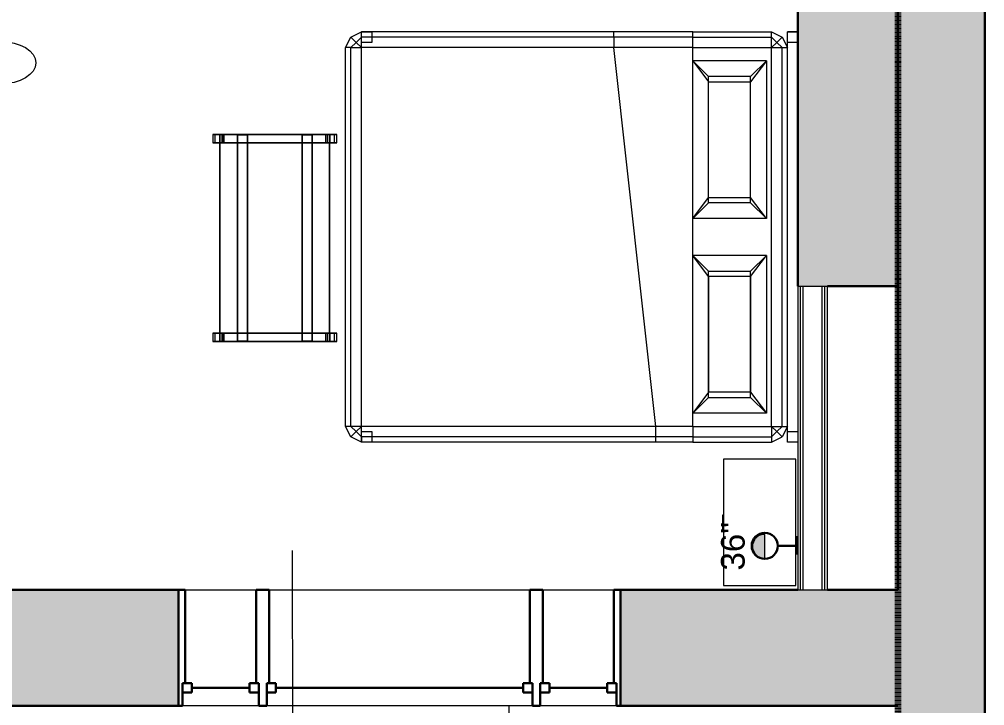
# Model space of a CAD drawing. Header units: inches. Extents: x -1159 to 2819, y -194 to 4438.
# Drawn here: x -165.3 to 18.2, y 84.5 to 214.9 of the extents above; entities that cross this region are included whole.
import ezdxf

# ---------------------------------------------------------------- set-up
doc = ezdxf.new("R2010")
doc.units = ezdxf.units.IN
doc.header["$MEASUREMENT"] = 0
doc.linetypes.add('Dash', pattern=[0.25, 0.125, -0.125])
for name, color, linetype, lineweight in [('A-ANNO-MATC', 214, 'Dash', 140), ('A-ANNO-NOTE', 131, 'Continuous', 40), ('A-AREA-IDEN', 2, 'Continuous', 9), ('A-GLAZ', 151, 'Continuous', 18), ('A-WALL', 113, 'Continuous', 18), ('A-WALL-PATT', 111, 'Continuous', 18), ('G-IMPT', 8, 'Continuous', 9), ('I-FURN', 30, 'Continuous', 9), ('I-WALL', 2, 'Continuous', 18), ('Q-SPCQ-IDEN', 132, 'Continuous', 9), ('S-STRS', 31, 'Continuous', 18)]:
    doc.layers.add(name, color=color, linetype=linetype, lineweight=lineweight)
doc.styles.add('Swis721 Lt BT', font='swissl.ttf', dxfattribs={"height": 4.5})

# ---------------------------------------------------------------- blocks, each defined once
blk = doc.blocks.new('Bed_761 - 12ZBED05_dwg-6542241-3RD FLOOR - POWER _ SIGNAL B')
at = {"layer": 'G-IMPT'}
for p, q in [((1, 78), (3, 78)), ((1, 78), (3, 78)), ((1, 78), (3, 78)), ((1, 78), (3, 78)), ((3, 78), (3, 0)), ((3, 78), (3, 75)), ((3, 78), (3, 76)), ((3, 78), (3, 76)), ((3, 78), (3, 0)), ((6, 78), (4, 77)), ((6, 78), (4, 77)), ((21, 78), (6, 78)), ((21, 78), (6, 78)), ((6, 77), (6, 78)), ((21, 78), (28, 78)), ((21, 78), (28, 78)), ((21, 77), (21, 78)), ((28, 78), (84, 78)), ((28, 78), (84, 78)), ((28, 78), (28, 77)), ((82, 76), (82, 78)), ((82, 76), (82, 78)), ((82, 78), (84, 78)), ((82, 78), (84, 78)), ((84, 78), (86, 77)), ((84, 78), (86, 77)), ((84, 77), (84, 78)), ((84, 78), (84, 76)), ((84, 78), (84, 76)), ((3, 76), (1, 76)), ((3, 76), (1, 76)), ((3, 75), (4, 77)), ((3, 75), (4, 77)), ((5, 76), (4, 77)), ((4, 75), (5, 76)), ((6, 77), (5, 76)), ((6, 75), (5, 76)), ((6, 75), (6, 77)), ((21, 77), (6, 77)), ((21, 75), (21, 77)), ((21, 77), (28, 77)), ((28, 77), (28, 75)), ((28, 77), (84, 77)), ((84, 76), (82, 76)), ((84, 76), (82, 76)), ((84, 77), (84, 75)), ((84, 77), (85, 76)), ((84, 75), (85, 76)), ((85, 76), (86, 77)), ((85, 76), (86, 75)), ((86, 77), (87, 75)), ((86, 77), (87, 75)), ((3, 75), (3, 3)), ((3, 75), (3, 3)), ((4, 75), (3, 75)), ((3, 75), (3, 3)), ((6, 75), (4, 75)), ((4, 75), (4, 3)), ((21, 75), (6, 75)), ((6, 75), (6, 3)), ((21, 75), (21, 72.5)), ((21, 75), (28, 75)), ((28, 75), (36, 3)), ((28, 75), (84, 75)), ((84, 75), (86, 75)), ((84, 75), (84, 3)), ((86, 75), (87, 75)), ((86, 75), (86, 3)), ((87, 75), (87, 3)), ((87, 75), (87, 3)), ((7, 42.5), (7, 72.5)), ((7, 72.5), (21, 72.5)), ((7, 72.5), (10, 69.5)), ((10, 68.5), (7, 72.5)), ((21, 72.5), (18, 69.5)), ((18, 68.5), (21, 72.5)), ((21, 72.5), (21, 42.5)), ((21, 72.5), (21, 42.5)), ((10, 69.5), (10, 68.5)), ((18, 69.5), (10, 69.5)), ((10, 68.5), (10, 46.5)), ((10, 46.5), (10, 68.5)), ((10, 68.5), (18, 68.5)), ((18, 69.5), (18, 68.5)), ((18, 68.5), (18, 46.5)), ((18, 46.5), (18, 68.5)), ((10, 46.5), (7, 42.5)), ((10, 46.5), (10, 45.5)), ((10, 46.5), (18, 46.5)), ((18, 46.5), (18, 45.5)), ((18, 46.5), (21, 42.5)), ((7, 42.5), (10, 45.5)), ((18, 45.5), (10, 45.5)), ((21, 42.5), (18, 45.5)), ((7, 42.5), (21, 42.5)), ((21, 42.5), (21, 35.5)), ((7, 5.5), (7, 35.5)), ((7, 35.5), (21, 35.5)), ((10, 32.5), (7, 35.5)), ((7, 35.5), (10, 31.5)), ((18, 32.5), (21, 35.5)), ((21, 35.5), (18, 31.5)), ((21, 35.5), (21, 5.5)), ((21, 35.5), (21, 5.5)), ((10, 32.5), (18, 32.5)), ((10, 32.5), (10, 31.5)), ((10, 31.5), (10, 9.5)), ((18, 31.5), (10, 31.5)), ((10, 31.5), (10, 9.5)), ((18, 32.5), (18, 31.5)), ((18, 31.5), (18, 9.5)), ((18, 31.5), (18, 9.5)), ((7, 5.5), (10, 9.5)), ((10, 9.5), (10, 8.5)), ((18, 9.5), (10, 9.5)), ((18, 9.5), (18, 8.5)), ((21, 5.5), (18, 9.5)), ((10, 8.5), (7, 5.5)), ((10, 8.5), (18, 8.5)), ((21, 5.5), (18, 8.5)), ((7, 5.5), (21, 5.5)), ((21, 5.5), (21, 3)), ((1, 2), (3, 2)), ((1, 2), (3, 2)), ((4, 1), (3, 3)), ((4, 1), (3, 3)), ((4, 3), (3, 3)), ((3, 3), (3, 0)), ((3, 2), (3, 0)), ((3, 2), (3, 0)), ((6, 3), (4, 3)), ((5, 2), (4, 3)), ((5, 2), (4, 1)), ((6, 3), (5, 2)), ((6, 1), (5, 2)), ((21, 3), (6, 3)), ((6, 3), (6, 1)), ((21, 3), (21, 1)), ((21, 3), (36, 3)), ((36, 1), (36, 3)), ((36, 3), (84, 3)), ((82, 0), (82, 2)), ((82, 0), (82, 2)), ((82, 2), (84, 2)), ((82, 2), (84, 2)), ((86, 3), (84, 3)), ((84, 3), (85, 2)), ((84, 3), (84, 1)), ((85, 2), (84, 1)), ((84, 2), (84, 0)), ((84, 2), (84, 0)), ((86, 3), (85, 2)), ((85, 2), (86, 1)), ((87, 3), (86, 1)), ((87, 3), (86, 1)), ((86, 3), (87, 3)), ((3, 0), (1, 0)), ((6, 0), (4, 1)), ((6, 0), (4, 1)), ((21, 1), (6, 1)), ((6, 1), (6, 0)), ((21, 0), (6, 0)), ((21, 1), (21, 0)), ((21, 1), (36, 1)), ((21, 0), (36, 0)), ((36, 1), (36, 0)), ((36, 1), (84, 1)), ((36, 0), (84, 0)), ((86, 1), (84, 0)), ((86, 1), (84, 0)), ((84, 1), (84, 0)), ((1, 0), (3, 0)), ((3, 0), (1, 0)), ((3, 0), (1, 0)), ((21, 0), (6, 0)), ((21, 0), (36, 0)), ((36, 0), (84, 0)), ((84, 0), (82, 0)), ((84, 0), (82, 0))]:
    blk.add_line(p, q, dxfattribs=at)
blk = doc.blocks.new('Bed_761 - Bed_761-6542247-3RD FLOOR - POWER _ SIGNAL B')
blk.add_blockref('Bed_761 - 12ZBED05_dwg-6542241-3RD FLOOR - POWER _ SIGNAL B', (0, 0))
blk = doc.blocks.new('Bed_Side_Table_5122 - T-4-6544423-3RD FLOOR - POWER _ SIGNAL B')
at = {"layer": 'I-FURN'}
for p, q in [((12, 3.99), (-12, 3.99)), ((-12, 3.99), (-12, -9.79)), ((12, -9.79), (12, 3.99)), ((-12, -9.79), (-1.38, -9.79)), ((-1.38, -9.79), (-1.38, -10)), ((-1.38, -9.79), (1.38, -9.79)), ((-1.38, -10), (1.38, -10)), ((1.38, -10), (1.38, -9.79)), ((1.38, -9.79), (12, -9.79))]:
    blk.add_line(p, q, dxfattribs=at)
blk = doc.blocks.new('iou_bench_straight - Default-V2-3RD FLOOR - POWER _ SIGNAL B')
at = {"layer": 'I-FURN'}
for p, q in [((-16.73, 15.3), (-16.73, 16.64)), ((-16.73, 16.64), (-16.73, 16.17)), ((-15.16, 16.64), (-16.73, 16.64)), ((-15.16, 16.17), (-15.16, 16.64)), ((-15.16, 16.64), (-15.16, 15.3)), ((21.06, 15.3), (21.06, 16.64)), ((21.06, 16.64), (21.06, 16.17)), ((22.64, 16.64), (21.06, 16.64)), ((22.64, 16.17), (22.64, 16.64)), ((22.64, 16.64), (22.64, 15.3)), ((-16.73, 16.17), (-16.73, 15.34)), ((-16.73, 15.3), (-16.73, 16.17)), ((-16.73, 16.17), (-16.73, 15.3)), ((-16.73, 16.17), (-15.16, 16.17)), ((-16.73, 15.34), (-16.73, 15.3)), ((-16.73, 15.34), (-15.16, 15.34)), ((22.64, 15.3), (-16.73, 15.3)), ((-16.73, 15.3), (22.64, 15.3)), ((-16.73, 15.3), (-16.73, -5.57)), ((-16.73, -5.57), (-16.73, 15.3)), ((-16.73, 14.89), (-16.73, 15.28)), ((-16.73, 15.28), (-16.73, -5.56)), ((-16.73, 14.6), (-16.73, 15.28)), ((-16.73, 15.28), (-16.73, 14.9)), ((-15.16, 15.28), (-16.73, 15.28)), ((-15.16, 14.9), (-16.73, 14.9)), ((-16.73, -5.16), (-16.73, 14.89)), ((-16.73, 14.89), (-16.73, 14.51)), ((-15.16, 14.89), (-16.73, 14.89)), ((-15.16, 15.34), (-15.16, 16.17)), ((-15.16, 15.3), (-15.16, 16.17)), ((-15.16, 16.17), (-15.16, 15.3)), ((-15.16, 15.3), (-15.16, 15.34)), ((-15.16, 11.95), (-15.16, 15.28)), ((-15.16, 15.28), (-15.16, 14.89)), ((-15.16, 14.9), (-15.16, 15.28)), ((-15.16, 15.28), (-15.16, 14.6)), ((-15.16, 14.89), (-15.16, -5.16)), ((-15.16, 14.51), (-15.16, 14.89)), ((21.06, 16.17), (21.06, 15.34)), ((21.06, 15.3), (21.06, 16.17)), ((21.06, 16.17), (21.06, 15.3)), ((21.06, 16.17), (22.64, 16.17)), ((21.06, 15.34), (21.06, 15.3)), ((21.06, 15.34), (22.64, 15.34)), ((21.06, 14.89), (21.06, 15.28)), ((21.06, 15.28), (21.06, 11.95)), ((21.06, 14.6), (21.06, 15.28)), ((21.06, 15.28), (21.06, 14.9)), ((22.64, 15.28), (21.06, 15.28)), ((22.64, 14.9), (21.06, 14.9)), ((21.06, -5.16), (21.06, 14.89)), ((21.06, 14.89), (21.06, 14.51)), ((22.64, 14.89), (21.06, 14.89)), ((22.64, 15.34), (22.64, 16.17)), ((22.64, 15.3), (22.64, 16.17)), ((22.64, 16.17), (22.64, 15.3)), ((22.64, 15.3), (22.64, 15.34)), ((22.64, -5.57), (22.64, 15.3)), ((22.64, 15.3), (22.64, -5.57)), ((22.64, -5.56), (22.64, 15.28)), ((22.64, 15.28), (22.64, 14.89)), ((22.64, 14.9), (22.64, 15.28)), ((22.64, 15.28), (22.64, 14.6)), ((22.64, 14.89), (22.64, -5.16)), ((22.64, 14.51), (22.64, 14.89)), ((-16.73, -4.87), (-16.73, 14.6)), ((-15.16, 14.6), (-16.73, 14.6)), ((-16.73, 14.51), (-16.73, -4.78)), ((-16.73, 14.51), (-15.16, 14.51)), ((-15.16, 14.6), (-15.16, 11.95)), ((-15.16, 11.95), (-15.16, 14.51)), ((21.06, 11.95), (21.06, 14.6)), ((22.64, 14.6), (21.06, 14.6)), ((21.06, 14.51), (21.06, 11.95)), ((21.06, 14.51), (22.64, 14.51)), ((22.64, 14.6), (22.64, -4.87)), ((22.64, -4.78), (22.64, 14.51)), ((-15.16, 11.95), (-16.65, 11.95)), ((-16.65, 11.95), (22.56, 11.95)), ((-16.65, 11.95), (-16.65, 10.06)), ((-16.65, 10.06), (-16.65, 11.95)), ((21.06, 11.95), (-15.16, 11.95)), ((-15.16, 10.06), (-15.16, 11.95)), ((-15.16, 10.06), (-15.16, 11.95)), ((-15.16, 11.95), (-15.16, 10.06)), ((22.56, 11.95), (21.06, 11.95)), ((21.06, 11.95), (21.06, 10.06)), ((21.06, 10.06), (21.06, 11.95)), ((21.06, 11.95), (21.06, 10.06)), ((22.56, 10.06), (22.56, 11.95)), ((22.56, 11.95), (22.56, 10.06)), ((-16.65, 10.06), (-15.16, 10.06)), ((22.56, 10.06), (-16.65, 10.06)), ((-15.16, 10.06), (21.06, 10.06)), ((-15.16, -0.33), (-15.16, 10.06)), ((-15.16, -0.33), (-15.16, 10.06)), ((-15.16, 10.06), (-15.16, -0.33)), ((21.06, 10.06), (22.56, 10.06)), ((21.06, 10.06), (21.06, -0.33)), ((21.06, -0.33), (21.06, 10.06)), ((21.06, 10.06), (21.06, -0.33)), ((-15.16, -0.33), (-16.65, -0.33)), ((-16.65, -0.33), (22.56, -0.33)), ((-16.65, -0.33), (-16.65, -2.22)), ((-16.65, -2.22), (-16.65, -0.33)), ((21.06, -0.33), (-15.16, -0.33)), ((-15.16, -2.22), (-15.16, -0.33)), ((-15.16, -2.22), (-15.16, -0.33)), ((-15.16, -0.33), (-15.16, -2.22)), ((22.56, -0.33), (21.06, -0.33)), ((21.06, -0.33), (21.06, -2.22)), ((21.06, -2.22), (21.06, -0.33)), ((21.06, -0.33), (21.06, -2.22)), ((22.56, -2.22), (22.56, -0.33)), ((22.56, -0.33), (22.56, -2.22)), ((-16.65, -2.22), (-15.16, -2.22)), ((22.56, -2.22), (-16.65, -2.22)), ((-15.16, -2.22), (21.06, -2.22)), ((-15.16, -5.56), (-15.16, -2.22)), ((-15.16, -4.78), (-15.16, -2.22)), ((-15.16, -2.22), (-15.16, -4.87)), ((21.06, -2.22), (22.56, -2.22)), ((21.06, -2.22), (21.06, -5.56)), ((21.06, -4.87), (21.06, -2.22)), ((21.06, -2.22), (21.06, -4.78)), ((-16.73, -4.78), (-16.73, -5.16)), ((-15.16, -4.78), (-16.73, -4.78)), ((-16.73, -5.56), (-16.73, -4.87)), ((-16.73, -4.87), (-15.16, -4.87)), ((-16.73, -5.56), (-16.73, -5.16)), ((-16.73, -5.16), (-15.16, -5.16)), ((-16.73, -5.17), (-16.73, -5.56)), ((-16.73, -5.17), (-15.16, -5.17)), ((-15.16, -5.16), (-15.16, -4.78)), ((-15.16, -4.87), (-15.16, -5.56)), ((-15.16, -5.16), (-15.16, -5.56)), ((-15.16, -5.56), (-15.16, -5.17)), ((21.06, -4.78), (21.06, -5.16)), ((22.64, -4.78), (21.06, -4.78)), ((21.06, -5.56), (21.06, -4.87)), ((21.06, -4.87), (22.64, -4.87)), ((21.06, -5.56), (21.06, -5.16)), ((21.06, -5.16), (22.64, -5.16)), ((21.06, -5.17), (21.06, -5.56)), ((21.06, -5.17), (22.64, -5.17)), ((22.64, -5.16), (22.64, -4.78)), ((22.64, -4.87), (22.64, -5.56)), ((22.64, -5.16), (22.64, -5.56)), ((22.64, -5.56), (22.64, -5.17)), ((-16.73, -5.56), (-15.16, -5.56)), ((-16.73, -5.57), (22.64, -5.57)), ((22.64, -5.57), (-16.73, -5.57)), ((-16.73, -6.91), (-16.73, -5.57)), ((-16.73, -5.57), (-16.73, -5.61)), ((-16.73, -6.44), (-16.73, -5.57)), ((-16.73, -5.57), (-16.73, -6.44)), ((-16.73, -5.61), (-16.73, -6.44)), ((-15.16, -5.61), (-16.73, -5.61)), ((-16.73, -6.44), (-16.73, -6.91)), ((-15.16, -6.44), (-16.73, -6.44)), ((-16.73, -6.91), (-15.16, -6.91)), ((-15.16, -5.61), (-15.16, -5.57)), ((-15.16, -5.57), (-15.16, -6.91)), ((-15.16, -6.44), (-15.16, -5.57)), ((-15.16, -5.57), (-15.16, -6.44)), ((-15.16, -6.44), (-15.16, -5.61)), ((-15.16, -6.91), (-15.16, -6.44)), ((21.06, -5.56), (22.64, -5.56)), ((21.06, -6.91), (21.06, -5.57)), ((21.06, -5.57), (21.06, -5.61)), ((21.06, -6.44), (21.06, -5.57)), ((21.06, -5.57), (21.06, -6.44)), ((21.06, -5.61), (21.06, -6.44)), ((22.64, -5.61), (21.06, -5.61)), ((21.06, -6.44), (21.06, -6.91)), ((22.64, -6.44), (21.06, -6.44)), ((21.06, -6.91), (22.64, -6.91)), ((22.64, -5.61), (22.64, -5.57)), ((22.64, -5.57), (22.64, -6.91)), ((22.64, -6.44), (22.64, -5.57)), ((22.64, -5.57), (22.64, -6.44)), ((22.64, -6.44), (22.64, -5.61)), ((22.64, -6.91), (22.64, -6.44))]:
    blk.add_line(p, q, dxfattribs=at)
blk = doc.blocks.new('Double Hung - side window 4_ 4_ x 5_ 6_-6975700-3RD FLOOR - POWER _ SIGNAL B')
at = {"layer": 'A-GLAZ', "color": 8, "lineweight": 30}
for p, q in [((-26, 11), (-25.25, 11)), ((-25.25, 6.75), (-25.25, 11)), ((25.25, 6.75), (25.25, 11)), ((26, 11), (25.25, 11)), ((-25.25, 8.5), (-25.25, 6.75)), ((-25.25, 8.5), (-23.5, 8.5)), ((-23.5, 8.5), (-23.5, 6.75)), ((-23.5, 7.625), (23.5, 7.625)), ((23.5, 8.5), (23.5, 6.75)), ((25.25, 8.5), (23.5, 8.5)), ((25.25, 8.5), (25.25, 6.75)), ((-25.25, 6.75), (-23.5, 6.75)), ((-25.25, 6.75), (-24.75, 6.75)), ((-24.75, -11), (-24.75, 6.75)), ((25.25, 6.75), (23.5, 6.75)), ((24.75, 6.75), (25.25, 6.75)), ((24.75, 6.75), (24.75, -11)), ((-24.75, -11), (-26, -11)), ((24.75, -11), (26, -11))]:
    blk.add_line(p, q, dxfattribs=at)
blk = doc.blocks.new('Double Hung - 16_ x  5_ 6_-6975701-3RD FLOOR - POWER _ SIGNAL B')
at = {"layer": 'A-GLAZ', "color": 8, "lineweight": 30}
for p, q in [((-6.75, 11), (-8, 11)), ((-6.75, 11), (-6.75, -6.75)), ((6.75, 11), (8, 11)), ((6.75, -6.75), (6.75, 11)), ((-7.25, -6.75), (-5.5, -6.75)), ((-7.25, -8.5), (-7.25, -6.75)), ((-7.25, -6.75), (-6.75, -6.75)), ((-7.25, -6.75), (-7.25, -11)), ((-5.5, -8.5), (-5.5, -6.75)), ((5.5, -8.5), (5.5, -6.75)), ((7.25, -6.75), (5.5, -6.75)), ((6.75, -6.75), (7.25, -6.75)), ((7.25, -8.5), (7.25, -6.75)), ((7.25, -6.75), (7.25, -11)), ((-7.25, -8.5), (-5.5, -8.5)), ((-5.5, -7.625), (5.5, -7.625)), ((7.25, -8.5), (5.5, -8.5)), ((-8, -11), (-7.25, -11)), ((8, -11), (7.25, -11))]:
    blk.add_line(p, q, dxfattribs=at)
blk = doc.blocks.new('Appliance_Specialty Equipment Tag - Standard-3515593-3RD FLOOR - POWER _ SIGNAL B')
at = {"layer": 'Q-SPCQ-IDEN'}
blk.add_ellipse((-0.0499, 0.0037), major_axis=(-0.1406, 0), ratio=0.600473, dxfattribs=at)

msp = doc.modelspace()

# ---------------------------------------------------------------- hatches: boundary and pattern name
at = {"layer": 'A-ANNO-NOTE', "lineweight": 9}
for points in [[(-25.14, 113.04), (-25.2, 116.42), (-25.94, 114.72)], [(-25.94, 114.72), (-25.2, 116.42), (-25.47, 116.13), (-25.76, 115.25)], [(-25.94, 114.72), (-25.47, 116.13), (-25.93, 114.88)], [(-25.93, 114.88), (-25.47, 116.13), (-25.89, 115.19)], [(-25.88, 115.27), (-25.47, 116.13), (-25.64, 115.86)], [(-25.14, 113.04), (-24.67, 116.78), (-25.2, 116.42), (-25.18, 115.25)], [(-24.38, 112.62), (-24.15, 116.96), (-25.14, 113.04)], [(-25.14, 113.04), (-24.15, 116.96), (-24.67, 116.78), (-24.86, 115.25)], [(-23.99, 112.53), (-23.91, 117), (-24.38, 112.62)], [(-24.38, 112.62), (-23.91, 117), (-24.15, 116.96), (-24.24, 115.25)], [(-23.67, 112.51), (-23.91, 117), (-23.99, 112.53)], [(-23.67, 112.51), (-23.67, 117.01), (-23.91, 117), (-23.82, 115.25)], [(-23.67, 112.51), (-23.59, 112.51), (-23.67, 117.01), (-23.67, 115.25)], [(-23.59, 112.51), (-23.59, 117.01), (-23.67, 117.01), (-23.64, 115.25)], [(-25.64, 113.65), (-25.94, 114.72), (-25.93, 114.56)], [(-25.14, 113.04), (-25.94, 114.72), (-25.64, 113.65)], [(-25.78, 113.94), (-25.93, 114.56), (-25.88, 114.25)], [(-25.64, 113.65), (-25.93, 114.56), (-25.78, 113.94)], [(-25.14, 113.04), (-25.64, 113.65), (-25.26, 113.15)], [(-24.38, 112.62), (-25.14, 113.04), (-25.01, 112.94)], [(-24.38, 112.62), (-25.01, 112.94), (-24.6, 112.7)]]:
    msp.add_hatch(color=256, dxfattribs=at).paths.add_polyline_path(points, flags=0)
at = {"layer": 'A-WALL-PATT', "lineweight": 9}
h = msp.add_hatch(color=7, dxfattribs=at)
h.paths.add_polyline_path([(1.72, -1.17), (18.22, -1.17), (18.22, 814.52), (1.72, 814.52), (1.72, 80.88)], flags=0)
h.paths.add_polyline_path([(4.97, 425.61), (4.97, 450.11), (6.97, 450.11), (6.97, 425.61)], flags=0)
h.paths.add_polyline_path([(4.97, 471.43), (4.97, 495.93), (6.97, 495.93), (6.97, 471.43), (5.87, 471.43)], flags=0)
msp.add_hatch(color=7, dxfattribs=at).paths.add_polyline_path([(-12.16, 164.21), (1.72, 164.21), (1.72, 255.29), (-17.28, 255.29), (-17.28, 164.21), (-12.66, 164.21)], flags=0)
h = msp.add_hatch(color=7, dxfattribs=at)
h.paths.add_polyline_path([(1.72, 84.47), (1.72, 106.47), (-51.02, 106.47), (-51.02, 84.47), (-28.54, 84.47)], flags=0)
h.paths.add_polyline_path([(-135.02, 84.47), (-135.02, 106.47), (-243.02, 106.47), (-243.02, 84.47), (-187.11, 84.47)], flags=0)
h.paths.add_polyline_path([(-345.67, 84.47), (-327.02, 84.47), (-327.02, 106.47), (-421.72, 106.47), (-421.72, 84.47), (-365.49, 84.47)], flags=0)
h.paths.add_polyline_path([(-504.24, 84.47), (-493.72, 84.47), (-493.72, 106.47), (-570.07, 106.47), (-570.07, 84.47), (-543.88, 84.47)], flags=0)

# ---------------------------------------------------------------- linework, layer by layer
at = {"layer": 'A-ANNO-MATC'}
msp.add_line((1.72, 857.52), (1.72, -90.48), dxfattribs=at)
at = {"layer": 'A-ANNO-NOTE', "lineweight": 9}
msp.add_line((-23.59, 112.51), (-23.59, 117.01), dxfattribs=at)
at = {"layer": 'A-ANNO-NOTE', "lineweight": 30}
for p, q in [((-17.61, 113.21), (-17.61, 116.71)), ((-17.61, 114.84), (-21.12, 114.84))]:
    msp.add_line(p, q, dxfattribs=at)
msp.add_circle((-23.59, 114.85), 2.48, dxfattribs=at)
at = {"layer": 'A-ANNO-NOTE', "lineweight": 9}
msp.add_arc((-23.69, 114.76), 2.25, 87.6427, 272.3573, dxfattribs=at)
at = {"layer": 'A-AREA-IDEN'}
msp.add_line((-113.41, 113.99), (-113.35, 77.16), dxfattribs=at)
at = {"layer": 'A-WALL', "color": 8, "lineweight": 30}
for p, q in [((18.22, 22.83), (18.22, 814.52)), ((1.72, 350.23), (1.72, 106.47)), ((-17.28, 248.29), (-17.28, 164.21)), ((-11.66, 164.21), (1.72, 164.21)), ((-135.02, 106.47), (-208.45, 106.47)), ((-135.02, 84.47), (-135.02, 106.47)), ((-17.28, 106.47), (-51.02, 106.47)), ((-51.02, 106.47), (-51.02, 84.47)), ((1.72, 106.47), (-11.66, 106.47)), ((-243.02, 84.47), (-135.02, 84.47)), ((-51.02, 84.47), (1.72, 84.47))]:
    msp.add_line(p, q, dxfattribs=at)
at = {"layer": 'A-WALL', "color": 55}
msp.add_line((-17.28, 164.21), (-11.66, 164.21), dxfattribs=at)
at = {"layer": 'A-WALL'}
for p, q in [((-16.78, 106.47), (-16.78, 164.21)), ((-16.28, 106.47), (-16.28, 164.21)), ((-12.66, 106.47), (-12.66, 164.21)), ((-12.16, 106.47), (-12.16, 164.21)), ((-17.28, 106.47), (-11.66, 106.47))]:
    msp.add_line(p, q, dxfattribs=at)
at = {"layer": 'A-WALL', "lineweight": 9}
for p, q in [((-135.02, 106.47), (-51.02, 106.47)), ((-51.02, 84.47), (-135.02, 84.47))]:
    msp.add_line(p, q, dxfattribs=at)
at = {"layer": 'I-WALL'}
for p, q in [((-17.28, 164.21), (-17.28, 106.47)), ((-11.66, 106.47), (-11.66, 164.21))]:
    msp.add_line(p, q, dxfattribs=at)
at = {"layer": 'S-STRS', "lineweight": 9}
msp.add_line((-72.22, 84.47), (-72.22, 82.47), dxfattribs=at)

# ---------------------------------------------------------------- block references
at = {"layer": 'A-GLAZ'}
for p in [(-127.02, 95.47), (-59.02, 95.47)]:
    msp.add_blockref('Double Hung - 16_ x  5_ 6_-6975701-3RD FLOOR - POWER _ SIGNAL B', p, dxfattribs=at)
at = {"layer": 'A-GLAZ', "rotation": 180}
msp.add_blockref('Double Hung - side window 4_ 4_ x 5_ 6_-6975700-3RD FLOOR - POWER _ SIGNAL B', (-93.02, 95.47), dxfattribs=at)
at = {"layer": 'I-FURN'}
for name, p, rotation in [('Bed_761 - Bed_761-6542247-3RD FLOOR - POWER _ SIGNAL B', (-16.28, 212.57), 180), ('iou_bench_straight - Default-V2-3RD FLOOR - POWER _ SIGNAL B', (-121.6, 176.32), 270.0000000000001), ('Bed_Side_Table_5122 - T-4-6544423-3RD FLOOR - POWER _ SIGNAL B', (-21.65, 119.32), 270.0000000000001)]:
    msp.add_blockref(name, p, dxfattribs=dict(at, rotation=rotation))
at = {"layer": 'Q-SPCQ-IDEN', "xscale": 47.99999999999997, "yscale": 47.99999999999997, "zscale": 47.99999999999997}
msp.add_blockref('Appliance_Specialty Equipment Tag - Standard-3515593-3RD FLOOR - POWER _ SIGNAL B', (-166.51, 206.52), dxfattribs=at)

# ---------------------------------------------------------------- texts
at = {"layer": 'A-ANNO-NOTE', "lineweight": 9, "insert": (-31.91, 110.16), "char_height": 4.5, "width": 10.302, "attachment_point": 1, "rotation": 90, "style": 'Swis721 Lt BT'}
msp.add_mtext('36"', dxfattribs=at)

doc.saveas('drawing.dxf')
